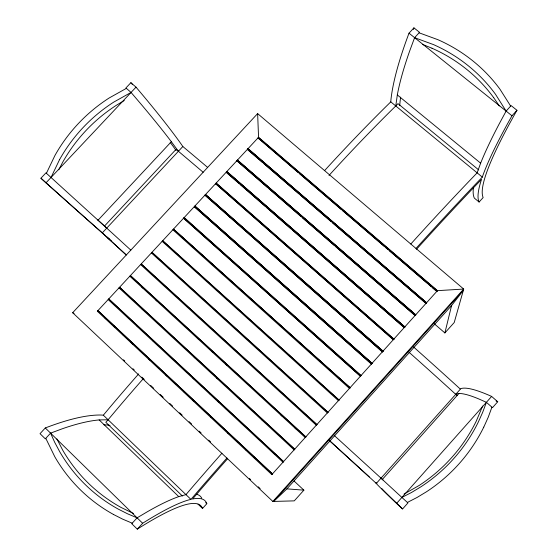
<?xml version="1.0" encoding="UTF-8"?>
<svg xmlns="http://www.w3.org/2000/svg" width="557" height="557" viewBox="0 0 557 557"><rect width="100%" height="100%" fill="white"/><g stroke="black" fill="none" stroke-linecap="round" stroke-linejoin="round"><path stroke-width="0.84" d="M404.883 326.98L226.831 171.542L404.883 326.98L404.271 327.655L292.432 230.076M398.784 301.358L415.16 315.561L236.85 160.736L267.771 187.709M415.773 314.886L237.442 160.096L415.773 314.886L415.16 315.561M324.599 170.588A349.866 63.094 -49 0 1 384.859 107.696L390.777 101.868L390.972 99.383A501.418 92.128 -54.6 0 1 409.005 33.19L413.935 27.85L419.532 32.327L414.603 37.674L409.632 51.119A502.122 90.081 -54.5 0 0 397.322 94.934L395.762 105.962L389.851 111.811A350.186 61.646 -49 0 0 328.999 175.448M426.641 302.813L248.032 148.67L426.641 302.813L426.035 303.488L332.515 222.842M432.267 287.489L436.883 291.443L258.009 137.899L298.364 172.684M434.182 323.687L444.876 332.94L451.574 305.556L463.313 290.434L273.745 501.418L286.911 488.858L451.574 305.556M416.009 248.422A355.777 36.191 -48.7 0 1 476.472 183.225L482.327 177.112L483.044 174.995A514.271 53.444 -51.9 0 1 511.967 115.786L516.966 110.279L511.11 105.593L506.118 111.094L499.413 123.508A513.547 55.693 -52.1 0 0 480.642 163.173L477.133 172.844L471.278 178.943A355.443 37.73 -48.7 0 0 410.822 244.008M491.942 407.174L488.204 417.277L483.768 427.149M482.634 406.046L476.214 421.238A161.377 159.943 -24.5 0 1 419.219 485.419L404.013 494.08M408.852 352.087A361.577 25.887 41.9 0 1 448.517 387.756L455.549 394.161L458.933 393.479A632.049 50.673 39.3 0 1 478.929 399L486.393 402.321L482.647 412.41L478.212 422.262A162.261 160.855 -24 0 1 420.904 486.811L411.567 492.458L401.896 497.436L396.118 492.123A638.426 0.592 42.4 0 1 382.346 479.41L380.828 477.976M106.742 228.112L98.032 220.21A460.242 0.466 42.4 0 1 62.217 187.667L51.021 177.488L59.536 159.657M46.412 173.283L54.934 155.487A156.789 149.944 -35.8 0 1 109.088 98.032L126.383 88.361M58.77 169.801L62.544 162.505A156.252 149.722 -35.7 0 1 116.483 105.203L124.26 100.532M143.504 378.454A355.422 62.774 -47.3 0 0 113.851 412.89L108.093 419.769L99.16 419.929A563.287 104.479 -41.4 0 0 62.224 428.793L50.576 433.137L45.312 438.846L40.034 433.666L45.291 427.964A562.417 106.833 -41.3 0 1 101.332 415.035L103.33 415.188L109.075 408.309A355.094 64.25 -47.3 0 1 138.679 373.907M221.916 453.259A360.839 38.412 -47.8 0 0 191.907 487.688L185.961 494.63L178.755 496.628A577.602 64.814 -44.2 0 0 147.327 511.765L137.099 517.836L131.758 523.719L137.287 529.15L142.634 523.26A578.521 62.21 -44.4 0 1 189.401 499.74L190.933 499.406L196.893 492.458A361.187 36.839 -47.8 0 1 226.95 458M401.896 497.436L407.919 502.943L402.593 508.945L396.57 503.431L491.629 396.431L497.735 401.743L492.492 407.654L486.393 402.321M108.093 419.769L105.83 422.317L182.411 496.029M382.346 479.41L458.933 393.479M376.281 483.462L460.841 388.612A631.659 53.82 39.1 0 1 491.629 396.424M294.012 480.963L303.878 490.16L294.277 500.868L272.867 501.446L72.675 312.728L257.626 113.6L463.696 289.062L454.22 322.524L444.876 332.94M272.867 501.446L463.696 289.062L437.468 290.65L258.559 137.314L257.626 113.6M271.816 474.599L437.468 290.65M272.498 473.979L97.914 310.625L272.498 473.979L271.879 474.668L97.35 311.238L258.559 137.314M283.652 461.593L283.033 462.282L108.162 299.569L108.768 298.914L283.555 461.565M119.226 288.046L119.602 287.224L294.785 449.234L294.166 449.924L118.996 287.878L120.277 288.818M305.897 436.897L305.271 437.586L129.816 276.209L130.637 275.736L305.814 436.848M316.362 425.276L316.982 424.587L141.422 264.095L140.608 264.561L316.285 425.214M328.045 412.298L151.984 252.286L151.386 252.941L327.425 412.988L327.955 412.403L152.096 252.579M339.088 400.037L162.741 240.687L162.143 241.334L338.468 400.727L338.997 400.142L162.839 240.986M173.659 229.324L172.872 229.756L349.49 388.487L350.109 387.797L173.471 229.108L350.061 387.707M360.49 376.267L183.587 218.198L360.49 376.267L361.068 375.488M372.083 363.401L194.88 206.013L372.055 363.289L371.47 364.083L194.282 206.661L371.442 363.972M382.422 351.913L204.955 195.145L382.422 351.913L383.021 351.112L205.547 194.504M393.959 338.962L393.36 339.77L215.608 183.657L393.346 339.645M436.883 291.443L437.398 290.872L258.629 137.642L258.128 138.185M473.394 188.05A514.278 55.749 -52.1 0 0 474.376 198.139L479.09 202.038L483.156 197.54A515.789 53.291 -51.9 0 1 516.966 110.286M137.294 529.143A581.216 62.112 -44.4 0 1 202.518 508.464L206.807 503.716L205.672 502.637M97.552 311.433L98.157 310.778M183.761 218.421L184.186 217.55L361.103 375.585M194.449 206.891L195.041 206.243M205.108 195.389L205.707 194.741L383.035 351.237M215.754 183.901L216.2 183.009L393.973 339.095M226.971 171.8L226.379 172.44L238.807 183.281M236.983 161.001L237.574 160.36M248.157 148.942L247.566 149.582L262.709 162.644M98.032 220.21L171.34 141.701A456.928 32.71 44.5 0 0 140.858 103.936L131.048 92.434L125.924 87.957L130.888 82.694L136.019 87.157A456.712 34.757 44.6 0 1 181.331 144.34L182.835 146.519L188.753 151.469A349.399 26.256 42.4 0 1 207.629 167.42M51.021 177.488L45.959 172.865L40.926 178.212L45.98 182.842A460.444 2.569 42.2 0 0 100.288 231.232L102.237 232.951L182.835 146.519M45.98 182.842L136.019 87.157M395.762 105.962L397.97 103.637L478.679 169.892M131.048 92.434L113.732 102.105A156.977 150.313 -35.7 0 0 59.55 159.657M407.376 502.442L417.068 497.457L426.418 491.81A162.477 161.251 -21.6 0 0 483.755 427.142M286.911 488.858L303.878 490.16M419.087 32.807L437.92 39.693A158.766 152.284 -12 0 1 500.005 89.266L510.665 106.088M414.603 37.674L433.43 44.574A158.78 152.458 -12.5 0 1 495.472 94.237L506.118 111.094M422.714 44.476L431.981 48.222M133.527 513.491L121.092 507.469A160.632 156.113 -53.8 0 1 62.781 450.293L56.898 438.93M137.099 517.836L127.504 513.784L118.209 509.077A161.495 156.886 -54 0 1 59.634 451.574L54.781 442.495L50.576 433.137M132.239 523.19L122.644 519.131L113.356 514.41M72.675 312.728L74.074 313.507M409.012 33.19L511.974 115.786M397.322 94.934L480.642 163.173M390.777 101.868L482.327 177.112M130.825 250.114A351.279 0.355 42.4 0 1 112.472 233.348L104.5 226.065L176.096 149.304L184.297 156.252A349.511 24.703 42.4 0 1 203.138 172.252M299.68 173.812L341.239 209.446M342.555 210.574L384.114 246.201M385.43 247.336L388.069 249.599M389.392 250.727L426.989 282.963M428.305 284.091L430.944 286.354M248.067 149.039L426.551 302.917M247.44 149.311L426.049 303.328M264.025 163.779L298.935 193.878M300.251 195.02L331.199 221.707M237.484 160.458L415.682 314.983M269.08 188.844L301.177 216.687M302.486 217.822L334.59 245.665M335.899 246.807L397.475 300.216M226.88 171.897L404.793 327.077M226.239 172.183L404.271 327.655M240.109 184.423L264.965 206.111M266.274 207.253L291.123 228.934M216.262 183.357L393.876 339.199M205.617 194.839L382.944 351.335M229.484 216.61L230.786 217.759M333.608 308.522L334.91 309.671M104.256 234.734L106.331 236.565A461.078 2.569 42.2 0 0 111.581 241.174M455.549 394.161L457.144 395.574M194.95 206.341L371.992 363.498M224.046 232.749L225.341 233.905M278.618 281.208L279.92 282.364M313.055 311.781L314.35 312.937M367.627 360.233L368.929 361.389M184.27 217.871L361.013 375.69M208.833 240.262L210.128 241.425M173.568 229.421L350.012 387.902M173.192 250.553L174.48 251.715M202.177 276.745L203.465 277.908M288.484 354.725L289.772 355.895M317.469 380.918L318.757 382.081M460.186 388.96L453.154 382.555A361.458 27.509 41.8 0 0 413.496 346.92M219.082 313.542L220.363 314.712M334.694 435.873L382.938 479.904M376.121 483.253L369.047 476.792A363.589 1.956 42.4 0 1 329.375 440.552M141.332 264.192L316.884 424.692M102.237 232.951L109.673 239.712A349.775 1.915 42.4 0 0 126.042 254.73M130.547 275.833L305.8 437.001M141.763 287.008L143.045 288.185M155.814 299.931L157.088 301.1M197.31 338.099L198.591 339.276M211.354 351.021L212.635 352.191M225.404 363.937L226.678 365.113M280.944 415.035L282.225 416.204M294.994 427.95L296.268 429.127M119.741 287.489L294.695 449.339M141.84 308.669L143.114 309.845M194.101 357.023L195.375 358.207M216.408 377.667L217.683 378.844M239.35 398.896L240.624 400.072M261.658 419.532L262.932 420.716M108.914 299.172L283.562 461.697M136.764 325.699L138.032 326.882M152.667 340.501L153.941 341.685M185.119 370.704L186.386 371.888M192.75 377.813L194.024 378.997M201.021 385.507L202.295 386.69M209.293 393.207L210.567 394.391M217.564 400.908L218.838 402.091M225.202 408.009L226.469 409.193M241.104 422.812L242.379 424.002M257.647 438.213L258.921 439.396M273.557 453.015L274.824 454.199M105.015 317.769L106.283 318.959L104.967 317.817M113.907 326.096L115.174 327.286L113.858 326.144M122.798 334.423L124.065 335.606M131.055 342.151L132.963 343.934M139.946 350.478L141.22 351.662M150.112 359.989L148.837 358.799L150.063 360.038M157.095 366.527L159.003 368.316M165.986 374.854L167.26 376.045M218.706 424.211L220.607 425.994M228.864 433.722L227.597 432.531L228.823 433.778M237.755 442.049L236.488 440.859L237.714 442.098M245.379 449.186L246.654 450.376L245.331 449.234M253.637 456.914L255.545 458.696M263.802 466.432L262.528 465.241L263.753 466.481M122.749 334.472L124.023 335.662M131.006 342.2L132.914 343.982M139.898 350.527L141.172 351.718M157.046 366.583L158.954 368.365M165.944 374.903L167.211 376.093M174.835 383.23L176.103 384.421M183.726 391.557L184.994 392.748M192.618 399.877L193.885 401.068M201.509 408.204L202.783 409.395M210.4 416.532L211.674 417.722M218.657 424.26L220.565 426.042M253.588 456.963L255.496 458.752M123.487 359.808L124.754 360.999M132.977 368.755L134.244 369.945M141.833 377.103L144.256 379.387M150.689 385.444L153.732 388.313M160.179 394.391L163.208 397.245M169.669 403.338L172.677 406.171M179.626 412.723L182.153 415.104M189.102 421.649L191.629 424.03M199.211 431.174L201.105 432.963M208.687 440.107L210.581 441.889M249.383 478.456L250.643 479.654M258.239 486.804L260.133 488.593M198.007 504.106L202.525 508.45M103.33 415.188L190.933 499.406M99.16 419.929L178.755 496.628M45.291 427.964L142.634 523.26M375.954 483.03L375.787 482.808A640.035 3.857 42.6 0 1 376.908 483.441M171.34 141.701L178.386 151.288M493.711 97.691L499.295 105.914M45.785 438.331L54.823 456.81A161.655 156.928 -55.1 0 0 113.363 514.396M130.888 82.694A457.443 34.625 44.6 0 1 132.587 84.692M170.226 142.383A457.624 32.584 44.5 0 1 176.075 150.467M105.078 226.581A460.945 0.466 42.4 0 1 97.788 219.959M126.272 255.015A351.39 1.936 42.4 0 1 107.954 238.201M109.771 239.413A461.175 2.562 42.2 0 1 107.083 237.059M104.82 235.075A461.175 2.562 42.2 0 1 40.926 178.219M496.106 401.012A635.781 53.827 39.1 0 1 497.728 401.736M369.263 476.924A361.883 1.936 42.4 0 1 329.841 440.907M402.586 508.938A643.043 3.85 42.6 0 1 381.594 488.336M396.57 503.431A638.837 3.85 42.6 0 1 376.281 483.469M103.86 424.782A565.815 104.319 -41.4 0 1 110.042 425.402M196.579 494.24A578.521 64.891 -44.2 0 1 201.745 498.16M206.807 503.716A579.489 62.287 -44.4 0 0 194.149 498.71L192.52 499.065L198.16 492.492A359.481 36.49 -47.8 0 1 227.5 458.85M431.981 48.229A157.993 151.796 -12.6 0 1 493.704 97.698M416.518 249.285A354.113 35.857 -48.7 0 1 476.04 185.098L481.582 179.312L480.823 181.568A515.044 53.5 -51.9 0 0 479.09 202.038M413.308 29.507A502.88 91.87 -54.7 0 1 413.928 27.857M399.717 105.579A503.549 89.823 -54.5 0 1 400.643 97.155"/></g></svg>
